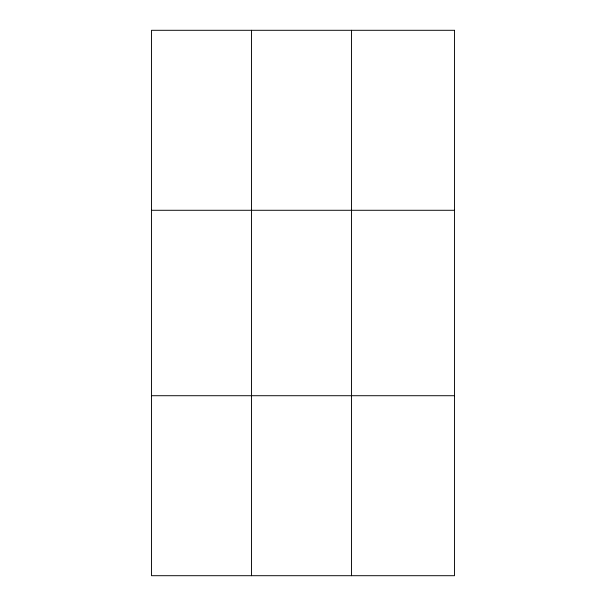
<?xml version="1.0" encoding="UTF-8"?>
<svg xmlns="http://www.w3.org/2000/svg" width="606" height="606" viewBox="0 0 606 606"><rect width="100%" height="100%" fill="white"/><g stroke="black" fill="none" stroke-linecap="round" stroke-linejoin="round"><path stroke-width="0.91" d="M151.5 210.282L454.5 210.282M151.5 395.718L454.5 395.718M351.48 30.3L351.48 575.7M251.49 30.3L251.49 575.7M454.5 30.3L151.5 30.3L151.5 575.7L454.5 575.7L454.5 30.3"/></g></svg>
